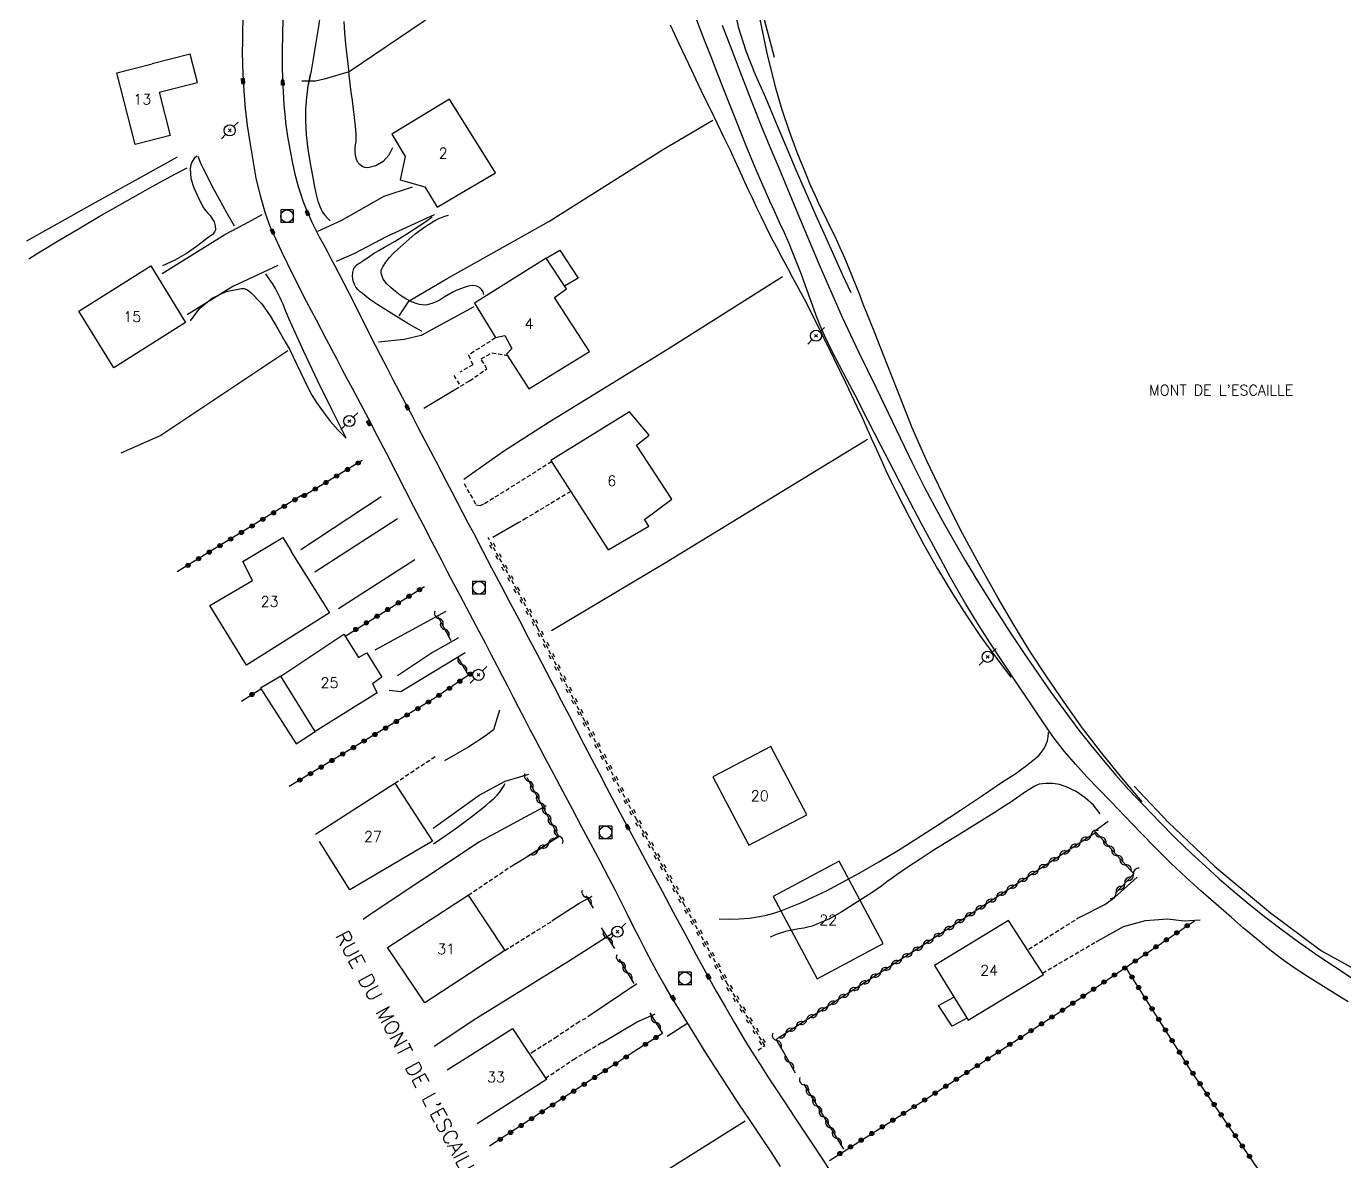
# Model space of a CAD drawing. Header units: millimetres. Extents: x 140000 to 141000, y 143000 to 144000.
# Drawn here: x 140155.9 to 140313.5, y 143657.8 to 143793.5 of the extents above; entities that cross this region are included whole.
import ezdxf
from ezdxf.enums import TextEntityAlignment as Align

# ---------------------------------------------------------------- set-up
doc = ezdxf.new("R2010")
doc.units = ezdxf.units.MM
doc.linetypes.add('DASHED', pattern=[0.75, 0.5, -0.25])
doc.layers.get('0').update_dxf_attribs({"linetype": 'CONTINUOUS'})
for name, color, linetype in [('W0008', 7, 'CONTINUOUS'), ('W0017', 7, 'CONTINUOUS'), ('W0071', 7, 'CONTINUOUS'), ('W0101', 7, 'CONTINUOUS'), ('W0104', 1, 'CONTINUOUS'), ('W0112', 1, 'DASHED'), ('W0211', 2, 'CONTINUOUS'), ('W0214', 2, 'CONTINUOUS'), ('W0220', 5, 'DASHED'), ('W0300', 7, 'CONTINUOUS'), ('W0310', 3, 'CONTINUOUS'), ('W0323', 7, 'CONTINUOUS'), ('W0330', 7, 'CONTINUOUS'), ('W0401', 7, 'CONTINUOUS'), ('W0420', 7, 'CONTINUOUS'), ('W0473', 7, 'CONTINUOUS'), ('W0983', 7, 'CONTINUOUS'), ('W0989', 7, 'CONTINUOUS'), ('W0991', 7, 'CONTINUOUS')]:
    doc.layers.add(name, color=color, linetype=linetype)
doc.styles.get("Standard").update_dxf_attribs({"font": 'romans.shx', "width": 0.85})

# ---------------------------------------------------------------- blocks, each defined once
blk = doc.blocks.new('T473')
for p, q in [((-0.166667, 0.166667), (0.166667, -0.166667)), ((-0.166667, -0.166667), (0.166667, 0.166667)), ((0.500001, 0.500001), (1.000002, 1.000002)), ((-1.000002, -1.000002), (-0.500001, -0.500001))]:
    blk.add_line(p, q)
blk.add_ellipse((0, 0), major_axis=(0.471405, 0.471405), ratio=1, start_param=5.4977871438, end_param=11.780972451)
blk = doc.blocks.new('T401')
for p, q in [((-0.3, 0.3), (0, 0.3)), ((-0.3, -0.25), (-0.3, 0.3)), ((-0.3, 0.15), (0, 0.15)), ((-0.3, 0), (0, 0)), ((0, 0.3), (0, -0.25)), ((-0.3, -0.15), (0, -0.15)), ((-0.3, -0.25), (-0.3, -0.3)), ((-0.3, -0.3), (0, -0.3)), ((0, -0.3), (0, -0.25))]:
    blk.add_line(p, q)
blk = doc.blocks.new('T420')
for p, q in [((0.75, 0.75), (-0.75, 0.75)), ((-0.75, 0.75), (-0.75, -0.75)), ((0.75, 0.75), (0.75, -0.75)), ((0.75, -0.75), (-0.75, -0.75))]:
    blk.add_line(p, q)
blk.add_ellipse((0, 0), major_axis=(-0.53, 0.53), ratio=1, start_param=3.926991, end_param=10.210176)
blk = doc.blocks.new('t323o')
at = {"color": 0, "linetype": 'Continuous'}
for radius in [0.25, 0.15]:
    blk.add_circle((0, 0), radius, dxfattribs=at)
blk = doc.blocks.new('t220o')
at = {"color": 0, "linetype": 'Continuous'}
for p, q in [((-0.25, 0.25), (0.25, 0.25)), ((-0.25, -0.25), (0.25, -0.25))]:
    blk.add_line(p, q, dxfattribs=at)
blk = doc.blocks.new('t310o')
at = {"color": 0, "linetype": 'Continuous'}
for centre, start, end in [((-0.5, 0.38), 216.8699, 323.1304), ((0.5, -0.37), 36.8699, 143.1303)]:
    blk.add_arc(centre, 0.625, start, end, dxfattribs=at)

msp = doc.modelspace()

# ---------------------------------------------------------------- linework, layer by layer
at = {"layer": 'W0008'}
for points in [[(140186.52, 143794.33), (140186.47, 143792.46), (140186.44, 143790.59), (140186.45, 143788.72), (140186.49, 143787.19), (140186.56, 143785.65), (140186.65, 143784.11), (140186.78, 143782.58), (140186.83, 143782.01), (140186.9, 143781.45), (140186.98, 143780.88), (140187.07, 143780.32), (140187.34, 143778.82), (140187.63, 143777.32), (140187.96, 143775.83), (140188.35, 143774.35), (140188.62, 143773.5), (140188.91, 143772.65), (140189.24, 143771.82), (140189.59, 143771), (140190, 143770.1), (140190.43, 143769.22), (140190.88, 143768.34), (140191.34, 143767.48), (140191.81, 143766.61), (140192.27, 143765.75), (140192.74, 143764.88), (140193.19, 143764.01), (140193.82, 143762.78), (140194.44, 143761.54), (140195.07, 143760.31), (140195.69, 143759.07), (140196.31, 143757.84), (140196.94, 143756.6), (140197.57, 143755.37), (140198.2, 143754.14), (140198.94, 143752.71), (140199.69, 143751.28), (140200.43, 143749.86), (140201.18, 143748.43), (140201.93, 143747.01), (140202.68, 143745.58), (140203.43, 143744.16), (140204.18, 143742.73), (140204.82, 143741.51), (140205.46, 143740.28), (140206.1, 143739.06), (140206.74, 143737.84), (140207.38, 143736.61), (140208.02, 143735.39), (140208.66, 143734.17), (140209.3, 143732.95), (140210.39, 143730.86), (140211.49, 143728.78), (140212.58, 143726.7), (140213.68, 143724.62), (140214.78, 143722.54), (140215.87, 143720.46), (140216.96, 143718.38), (140218.05, 143716.29), (140218.95, 143714.57), (140219.85, 143712.85), (140220.74, 143711.13), (140221.64, 143709.41), (140222.53, 143707.68), (140223.43, 143705.96), (140224.33, 143704.24), (140225.23, 143702.52), (140226.87, 143699.44), (140228.52, 143696.36), (140230.17, 143693.28), (140231.83, 143690.2), (140233.2, 143687.64), (140234.57, 143685.08), (140235.95, 143682.53), (140237.35, 143679.99), (140238.39, 143678.12), (140239.44, 143676.25), (140240.51, 143674.4), (140241.61, 143672.56), (140241.85, 143672.17), (140242.09, 143671.78), (140242.33, 143671.39), (140242.57, 143671)], [(140237, 143671), (140236.42, 143671.93), (140235.85, 143672.86), (140235.28, 143673.8), (140234.71, 143674.73), (140233.88, 143676.08), (140233.05, 143677.43), (140232.24, 143678.79), (140231.45, 143680.16), (140230.68, 143681.58), (140229.93, 143683.01), (140229.19, 143684.44), (140228.46, 143685.88), (140227.74, 143687.33), (140227.02, 143688.77), (140226.29, 143690.21), (140225.55, 143691.64), (140224.45, 143693.72), (140223.35, 143695.8), (140222.25, 143697.87), (140221.14, 143699.95), (140220.03, 143702.02), (140218.92, 143704.1), (140217.82, 143706.17), (140216.72, 143708.25), (140216.06, 143709.51), (140215.41, 143710.77), (140214.75, 143712.03), (140214.1, 143713.29), (140213.45, 143714.55), (140212.8, 143715.81), (140212.14, 143717.06), (140211.49, 143718.32), (140210.74, 143719.75), (140209.99, 143721.18), (140209.23, 143722.6), (140208.48, 143724.03), (140207.73, 143725.45), (140206.97, 143726.88), (140206.22, 143728.3), (140205.48, 143729.73), (140204.38, 143731.84), (140203.29, 143733.95), (140202.2, 143736.06), (140201.12, 143738.17), (140200.03, 143740.29), (140198.94, 143742.4), (140197.85, 143744.51), (140196.75, 143746.61), (140196.13, 143747.81), (140195.49, 143749), (140194.86, 143750.19), (140194.23, 143751.37), (140193.59, 143752.56), (140192.96, 143753.75), (140192.33, 143754.95), (140191.7, 143756.14), (140190.53, 143758.38), (140189.35, 143760.62), (140188.19, 143762.87), (140187.08, 143765.15), (140186.37, 143766.61), (140185.67, 143768.08), (140185.01, 143769.57), (140184.45, 143771.11), (140183.84, 143773.21), (140183.35, 143775.34), (140182.96, 143777.48), (140182.6, 143779.63), (140182.31, 143781.65), (140182.07, 143783.68), (140181.89, 143785.72), (140181.77, 143787.75), (140181.73, 143789.06), (140181.71, 143790.36), (140181.72, 143791.66), (140181.75, 143792.96), (140181.79, 143794.26)], [(140313.9, 143676.89), (140313.06, 143677.41), (140312.22, 143677.93), (140310.63, 143678.94), (140309.04, 143679.94), (140307.47, 143680.98), (140305.93, 143682.06), (140304.39, 143683.24), (140302.89, 143684.46), (140301.41, 143685.71), (140299.94, 143686.98), (140298.11, 143688.56), (140296.3, 143690.16), (140294.52, 143691.78), (140292.76, 143693.44), (140290.9, 143695.27), (140289.07, 143697.13), (140287.27, 143699.01), (140285.47, 143700.9), (140284.07, 143702.36), (140282.67, 143703.81), (140281.29, 143705.29), (140279.98, 143706.82), (140278.6, 143708.63), (140277.3, 143710.5), (140276.03, 143712.39), (140274.77, 143714.28), (140273.09, 143716.79), (140271.42, 143719.31), (140269.78, 143721.85), (140268.2, 143724.43), (140266.36, 143727.63), (140264.59, 143730.87), (140262.86, 143734.13), (140261.14, 143737.39), (140259.57, 143740.39), (140258.02, 143743.4), (140256.48, 143746.41), (140254.94, 143749.42), (140254.01, 143751.19), (140253.07, 143752.95), (140252.16, 143754.72), (140251.3, 143756.52), (140250.79, 143757.72), (140250.31, 143758.93), (140249.86, 143760.15), (140249.42, 143761.37), (140248.98, 143762.59), (140248.54, 143763.81), (140248.08, 143765.03), (140247.6, 143766.23), (140247.06, 143767.52), (140246.5, 143768.79), (140245.92, 143770.06), (140245.34, 143771.33), (140244.76, 143772.59), (140244.19, 143773.86), (140243.62, 143775.13), (140243.07, 143776.41), (140241.91, 143779.21), (140240.79, 143782.02), (140239.68, 143784.84), (140238.57, 143787.66), (140237.72, 143789.84), (140236.87, 143792.03), (140236.03, 143794.21)], [(140239.06, 143793.64), (140240.19, 143790.62), (140241.35, 143787.61), (140242.53, 143784.61), (140243.73, 143781.61), (140244.76, 143779.09), (140245.81, 143776.57), (140246.86, 143774.05), (140247.92, 143771.54), (140249.27, 143768.33), (140250.62, 143765.12), (140251.99, 143761.91), (140253.4, 143758.73), (140254.39, 143756.61), (140255.41, 143754.5), (140256.44, 143752.39), (140257.46, 143750.29), (140258.9, 143747.3), (140260.32, 143744.31), (140261.76, 143741.32), (140263.26, 143738.37), (140264.43, 143736.16), (140265.63, 143733.97), (140266.86, 143731.8), (140268.13, 143729.65), (140269.83, 143726.84), (140271.57, 143724.05), (140273.35, 143721.29), (140275.16, 143718.55), (140276.75, 143716.22), (140278.36, 143713.91), (140280.01, 143711.63), (140281.71, 143709.38), (140283.14, 143707.57), (140284.61, 143705.77), (140286.12, 143704.01), (140287.66, 143702.28), (140289.5, 143700.31), (140291.37, 143698.37), (140293.28, 143696.47), (140295.22, 143694.61), (140296.83, 143693.1), (140298.47, 143691.62), (140300.14, 143690.17), (140301.83, 143688.76), (140303.9, 143687.12), (140306.01, 143685.52), (140308.14, 143683.97), (140310.3, 143682.45), (140312.27, 143681.11), (140314.26, 143679.82)], [(140246.04, 143657.24), (140244.9, 143658.97), (140243.75, 143660.7), (140242.41, 143662.71), (140241.06, 143664.72), (140239.73, 143666.73), (140238.41, 143668.76), (140238.05, 143669.32), (140237.7, 143669.88), (140237.35, 143670.44), (140237, 143671)], [(140242.57, 143671), (140243.58, 143669.41), (140244.6, 143667.84), (140245.62, 143666.27), (140246.66, 143664.7), (140247.7, 143663.14), (140248.73, 143661.58), (140249.77, 143660.02), (140250.8, 143658.45), (140253.62, 143654.16)]]:
    msp.add_lwpolyline(points, dxfattribs=at)
at = {"layer": 'W0017'}
for points in [[(140190.72, 143769), (140193.51, 143770.29), (140198.65, 143773.18), (140202.04, 143774.31)], [(140172.09, 143763.94), (140179.6, 143768.6), (140181.92, 143769.86), (140184.05, 143771)], [(140204.6, 143770.96), (140198.96, 143768.38), (140195.01, 143766.31), (140192.89, 143765.38)], [(140185.91, 143764.89), (140180.55, 143762.39), (140175.07, 143759.02)], [(140209.37, 143759.95), (140203.07, 143756.55), (140201.03, 143756.07), (140197.97, 143755.76)], [(140207.57, 143750.32), (140203.36, 143747.81)], [(140198.28, 143737.25), (140188.66, 143730.94)], [(140190.34, 143728.3), (140200.22, 143734.68)], [(140214.67, 143734.16), (140211.63, 143732.38)], [(140202.32, 143729.71), (140193.16, 143723.86)], [(140206.03, 143723.56), (140197.52, 143718.93)], [(140207.53, 143720.4), (140204.4, 143718.66), (140200.25, 143715.85)], [(140208.32, 143718.63), (140200.64, 143713.95), (140199.22, 143714.11)], [(140212.43, 143711.77), (140211.73, 143709.41), (140210.72, 143708.64), (140208.78, 143707.38), (140205.85, 143705.7)], [(140204.51, 143697.68), (140210.01, 143701.62), (140213.12, 143703.26), (140215.93, 143704.1)], [(140283.63, 143697.33), (140285.2, 143698.51)], [(140213.66, 143692.98), (140217.64, 143695.41), (140219.42, 143696.72)], [(140281.84, 143687.04), (140284.81, 143688.55), (140285.97, 143689.36), (140288.69, 143691.8)], [(140218.67, 143686.58), (140221.84, 143688.62), (140223.49, 143689.54)], [(140283.78, 143684.09), (140287.05, 143685.91), (140289.68, 143686.63), (140292.31, 143686.81), (140294.3, 143686.58), (140296.2, 143686.72)], [(140228.86, 143679.07), (140222.99, 143675.1)], [(140224.65, 143672.01), (140228.8, 143674.49), (140231.06, 143675.49)]]:
    msp.add_lwpolyline(points, dxfattribs=at)
at = {"layer": 'W0071'}
for points in [[(140238.68, 143686.83), (140239.89, 143686.79), (140241.1, 143686.82), (140242.31, 143686.92), (140243.5, 143687.09), (140244.37, 143687.28), (140245.22, 143687.52), (140246.05, 143687.8), (140246.88, 143688.11), (140248.45, 143688.75), (140249.99, 143689.45), (140251.52, 143690.19), (140253.02, 143690.97), (140255.42, 143692.27), (140257.78, 143693.64), (140260.12, 143695.05), (140262.44, 143696.49), (140265, 143698.12), (140267.54, 143699.8), (140270.06, 143701.5), (140272.58, 143703.19), (140273.11, 143703.53), (140273.65, 143703.87), (140274.18, 143704.21), (140274.69, 143704.59), (140275.44, 143705.16), (140276.21, 143705.74), (140276.94, 143706.4), (140277.54, 143707.17), (140277.77, 143707.62), (140277.95, 143708.1), (140278.05, 143708.59), (140278.09, 143709.1)], [(140284.27, 143699.38), (140283.44, 143700.4), (140282.47, 143701.29), (140281.37, 143702.03), (140280.19, 143702.61), (140279.4, 143702.86), (140278.59, 143702.98), (140277.77, 143702.99), (140276.96, 143702.9), (140276.77, 143702.85), (140276.59, 143702.77), (140276.42, 143702.67), (140276.25, 143702.57), (140275.84, 143702.33), (140275.43, 143702.07), (140275.03, 143701.8), (140274.63, 143701.53), (140274.24, 143701.25), (140273.84, 143700.97), (140273.44, 143700.7), (140273.04, 143700.43), (140271.57, 143699.49), (140270.1, 143698.56), (140268.62, 143697.65), (140267.14, 143696.74), (140265.65, 143695.82), (140264.18, 143694.9), (140262.71, 143693.96), (140261.25, 143693.01), (140260.62, 143692.57), (140259.99, 143692.13), (140259.37, 143691.68), (140258.75, 143691.23), (140258.13, 143690.77), (140257.51, 143690.33), (140256.87, 143689.89), (140256.23, 143689.48), (140254.8, 143688.57), (140253.36, 143687.66), (140251.87, 143686.83), (140250.31, 143686.13), (140249.81, 143685.96), (140249.31, 143685.83), (140248.8, 143685.72), (140248.28, 143685.63), (140247.77, 143685.54), (140247.26, 143685.45), (140246.75, 143685.34), (140246.25, 143685.2), (140245.88, 143685.08), (140245.52, 143684.94), (140245.16, 143684.79), (140244.8, 143684.63)]]:
    msp.add_lwpolyline(points, dxfattribs=at)
at = {"layer": 'W0101'}
for points in [[(140171.74, 143785.6), (140176.3, 143786.76), (140175.43, 143790.16), (140170.88, 143789)], [(140173.05, 143780.44), (140168.86, 143779.38), (140166.69, 143787.93), (140170.88, 143789)], [(140171.74, 143785.6), (140173.05, 143780.44)], [(140190.44, 143696.93), (140199.92, 143703.04), (140204.41, 143696.11), (140194.52, 143690.3), (140190.92, 143696.08)], [(140209.7, 143671), (140213.98, 143673.71), (140215.78, 143671)], [(140206.17, 143668.76), (140209.7, 143671)], [(140215.78, 143671), (140218.03, 143667.62), (140209.77, 143662.31)]]:
    msp.add_lwpolyline(points, dxfattribs=at)
for points in [[(140199.57, 143780.6), (140201.14, 143777.92), (140200.54, 143775.13), (140203.49, 143774.32), (140204.98, 143771.87), (140211.94, 143775.98), (140206.43, 143784.8)], [(140162.14, 143759.46), (140170.72, 143764.88), (140174.89, 143758.09), (140166.3, 143752.68)], [(140209.44, 143760.39), (140211.93, 143756.28), (140213.05, 143756.55), (140213.9, 143754.99), (140213.26, 143754.31), (140215.93, 143750.15), (140223.18, 143754.63), (140219.01, 143761.09), (140220.42, 143762.12), (140217.99, 143765.78)], [(140218.58, 143741.59), (140225.41, 143730.92), (140230.29, 143733.75), (140229.78, 143734.53), (140233.02, 143736.97), (140228.79, 143743.43), (140230.31, 143744.61), (140227.98, 143747.42)], [(140186.52, 143732.38), (140187.52, 143730.76), (140187.52, 143730.67), (140192.11, 143723.41), (140182.18, 143717.13), (140177.79, 143724.27), (140182.89, 143727.27), (140181.75, 143729.54)], [(140193.81, 143720.86), (140195.58, 143718.05), (140196.55, 143718.61), (140198.37, 143715.69), (140197.23, 143714.91), (140197.8, 143713.85), (140190.38, 143709.23), (140186.29, 143715.82)], [(140237.94, 143703.8), (140242.24, 143695.61), (140249.16, 143699.25), (140244.86, 143707.44), (140237.94, 143703.8)], [(140245.15, 143689.51), (140250.42, 143679.66), (140258.31, 143683.88), (140253.04, 143693.73), (140245.15, 143689.51)], [(140199.02, 143683.4), (140208.7, 143689.67), (140213.08, 143683.05), (140203.48, 143676.79)], [(140268.47, 143674.72), (140277.49, 143680.18), (140273.31, 143686.61), (140264.43, 143681.24)]]:
    msp.add_lwpolyline(points, close=True, dxfattribs=at)
at = {"layer": 'W0104'}
for points in [[(140217.99, 143765.78), (140219.66, 143766.74), (140221.82, 143763.39), (140220.22, 143762.42)], [(140186.29, 143715.82), (140183.86, 143714.39), (140188.11, 143707.73), (140190.38, 143709.23)], [(140268.32, 143674.96), (140266.57, 143673.99), (140264.94, 143676.45), (140266.76, 143677.48)]]:
    msp.add_lwpolyline(points, dxfattribs=at)
at = {"layer": 'W0112'}
for points in [[(140211.93, 143756.24), (140208.71, 143754.2), (140209.23, 143753.05), (140207.67, 143752.14)], [(140206.95, 143751.77), (140207.77, 143750.49), (140208.86, 143751.12), (140210.9, 143752.54), (140210.23, 143753.75), (140211.52, 143754.48), (140213.37, 143754.14)], [(140218.66, 143741.46), (140213.55, 143738.25)], [(140208.21, 143738.84), (140209.61, 143736.32)], [(140209.61, 143736.32), (140210.12, 143736.22), (140210.63, 143736.47), (140213.55, 143738.25)], [(140220.94, 143737.9), (140215.62, 143734.69), (140214.67, 143734.16)], [(140199.92, 143703.04), (140204.91, 143706.34)], [(140208.7, 143689.67), (140213.63, 143692.98)], [(140213.08, 143683.05), (140218.67, 143686.52)], [(140281.84, 143687.04), (140275.6, 143683.09)], [(140277.37, 143680.35), (140283.78, 143684.09)], [(140222.74, 143674.93), (140221.96, 143674.53), (140219.3, 143672.73), (140216.58, 143671)], [(140222.92, 143671), (140224.65, 143672.04)], [(140216.58, 143671), (140216.02, 143670.64)], [(140217.93, 143667.77), (140221.28, 143670.02), (140222.92, 143671)]]:
    msp.add_lwpolyline(points, dxfattribs=at)
at = {"layer": 'W0211'}
for points in [[(140289.27, 143700.8), (140286.83, 143703.68), (140284.46, 143706.63), (140282.16, 143709.63), (140279.94, 143712.7), (140277.86, 143715.73), (140275.86, 143718.83), (140273.93, 143721.96), (140272.06, 143725.14), (140269.77, 143729.21), (140267.57, 143733.33), (140265.46, 143737.5), (140263.45, 143741.72), (140261.78, 143745.51), (140260.24, 143749.35), (140258.74, 143753.2), (140257.22, 143757.04), (140256.78, 143758.13), (140256.36, 143759.21), (140255.93, 143760.3), (140255.51, 143761.39), (140255.08, 143762.48), (140254.65, 143763.56), (140254.2, 143764.64), (140253.75, 143765.72), (140253.18, 143767), (140252.59, 143768.27), (140251.98, 143769.53), (140251.37, 143770.79), (140250.75, 143772.05), (140250.16, 143773.32), (140249.58, 143774.6), (140249.04, 143775.89), (140248.04, 143778.4), (140247.1, 143780.93), (140246.24, 143783.49), (140245.46, 143786.08), (140244.42, 143790.28), (140243.56, 143794.52)], [(140199.63, 143778.98), (140199.2, 143778.07), (140198.53, 143777.32), (140197.66, 143776.81), (140196.68, 143776.57), (140196.32, 143776.6), (140195.99, 143776.74), (140195.71, 143776.96), (140195.5, 143777.23), (140195.31, 143777.63), (140195.2, 143778.06), (140195.16, 143778.49), (140195.18, 143778.93), (140195.22, 143779.33), (140195.27, 143779.74), (140195.3, 143780.15), (140195.28, 143780.55), (140195.19, 143781.57), (140195.08, 143782.59), (140194.96, 143783.6), (140194.84, 143784.61), (140194.71, 143785.63), (140194.59, 143786.64), (140194.47, 143787.65), (140194.36, 143788.67), (140194.22, 143790.01), (140194.06, 143791.36), (140193.94, 143792.71), (140193.87, 143794.06)], [(140232.84, 143793.66), (140233.87, 143791.43), (140234.62, 143789.83), (140235.37, 143788.23), (140236.14, 143786.63), (140236.91, 143785.04), (140237.68, 143783.45), (140238.46, 143781.86), (140239.23, 143780.27), (140239.99, 143778.68), (140240.52, 143777.54), (140241.05, 143776.4), (140241.58, 143775.26), (140242.1, 143774.12), (140242.63, 143772.98), (140243.17, 143771.84), (140243.71, 143770.71), (140244.26, 143769.58), (140244.89, 143768.33), (140245.54, 143767.09), (140246.2, 143765.86), (140246.86, 143764.63), (140247.52, 143763.4), (140248.19, 143762.17), (140248.84, 143760.93), (140249.48, 143759.69), (140250.94, 143756.78), (140252.37, 143753.85), (140253.79, 143750.92), (140255.19, 143747.99), (140255.78, 143746.73), (140256.35, 143745.47), (140256.92, 143744.2), (140257.49, 143742.93), (140258.06, 143741.67), (140258.64, 143740.41), (140259.24, 143739.15), (140259.86, 143737.91), (140261.45, 143734.79), (140263.1, 143731.7), (140264.81, 143728.64), (140266.62, 143725.63), (140268.25, 143723.09), (140269.96, 143720.58), (140271.73, 143718.13), (140273.58, 143715.72)], [(140176.23, 143777.98), (140175.92, 143777.68), (140175.68, 143777.32), (140175.51, 143776.92), (140175.43, 143776.5), (140175.5, 143775.32), (140175.86, 143774.2), (140176.35, 143773.16), (140176.82, 143772.16), (140177.02, 143771.8), (140177.28, 143771.47), (140177.55, 143771.17), (140177.82, 143770.86), (140178.08, 143770.5), (140178.3, 143770.11), (140178.43, 143769.66), (140178.45, 143769.2), (140178.33, 143768.87), (140178.1, 143768.61), (140177.83, 143768.41), (140177.6, 143768.23), (140176.33, 143767.24), (140174.99, 143766.35), (140173.6, 143765.55), (140172.15, 143764.85)], [(140156.13, 143765.69), (140157.34, 143766.44), (140159.65, 143767.85), (140162.1, 143769.3), (140164.56, 143770.74), (140167.03, 143772.15), (140169.5, 143773.55), (140170.89, 143774.33), (140172.29, 143775.09), (140173.69, 143775.84), (140175.1, 143776.59)], [(140210.57, 143761.45), (140210.46, 143761.77), (140210.27, 143762.05), (140210.02, 143762.28), (140209.72, 143762.43), (140209.2, 143762.51), (140208.69, 143762.43), (140208.22, 143762.27), (140207.78, 143762.11), (140207.26, 143761.91), (140206.77, 143761.66), (140206.29, 143761.39), (140205.82, 143761.1), (140205.34, 143760.82), (140204.85, 143760.57), (140204.33, 143760.36), (140203.78, 143760.21), (140203.48, 143760.18), (140203.18, 143760.19), (140202.88, 143760.24), (140202.6, 143760.31), (140201.89, 143760.57), (140201.22, 143760.91), (140200.59, 143761.32), (140199.99, 143761.78), (140199.48, 143762.22), (140198.97, 143762.7), (140198.53, 143763.28), (140198.27, 143763.97), (140198.26, 143764.08), (140198.27, 143764.19), (140198.29, 143764.29), (140198.32, 143764.39), (140198.36, 143764.49), (140198.4, 143764.58), (140198.45, 143764.67), (140198.49, 143764.76), (140198.85, 143765.32), (140199.27, 143765.84), (140199.73, 143766.32), (140200.2, 143766.78), (140201.25, 143767.75), (140202.34, 143768.67), (140203.49, 143769.52), (140204.7, 143770.28), (140205.09, 143770.48), (140205.49, 143770.65), (140205.9, 143770.79), (140206.32, 143770.9)], [(140175.48, 143758.31), (140176.6, 143759.81), (140178.05, 143761), (140179.75, 143761.8), (140181.59, 143762.17), (140181.9, 143762.14), (140182.2, 143762.02), (140182.45, 143761.86), (140182.69, 143761.68), (140183.97, 143760.38), (140185.02, 143758.89), (140185.92, 143757.33), (140186.81, 143755.8), (140187.31, 143754.91), (140187.77, 143754), (140188.21, 143753.08), (140188.63, 143752.15), (140189.06, 143751.23), (140189.51, 143750.31), (140189.99, 143749.41), (140190.53, 143748.54), (140191.33, 143747.4), (140192.19, 143746.3), (140193.1, 143745.25), (140194.08, 143744.26)], [(140204.53, 143695.8), (140206.04, 143696.81), (140207.52, 143697.85), (140208.97, 143698.93), (140210.39, 143700.05), (140210.84, 143700.41), (140211.29, 143700.79), (140211.72, 143701.18), (140212.13, 143701.6), (140212.41, 143701.93), (140212.66, 143702.28), (140212.9, 143702.64), (140213.12, 143703.01)]]:
    msp.add_lwpolyline(points, dxfattribs=at)
at = {"layer": 'W0214'}
for points in [[(140191.09, 143795.62), (140190.74, 143793.24), (140190.48, 143791.54), (140190.2, 143789.84), (140189.89, 143788.15), (140189.56, 143786.46)], [(140189.78, 143787.75), (140189.52, 143786.37), (140189.34, 143784.99), (140189.24, 143783.6), (140189.22, 143782.2), (140189.31, 143780.5), (140189.52, 143778.8), (140189.79, 143777.11), (140190.11, 143775.44), (140190.28, 143774.49), (140190.45, 143773.54), (140190.69, 143772.59), (140191.06, 143771.68), (140191.28, 143771.28), (140191.55, 143770.91), (140191.85, 143770.56), (140192.19, 143770.25)], [(140180.74, 143769.62), (140179.82, 143771.19), (140178.94, 143772.78), (140178.08, 143774.38), (140177.26, 143776), (140177.02, 143776.47), (140176.8, 143776.95), (140176.59, 143777.43), (140176.39, 143777.92)], [(140203.17, 143757.03), (140202.32, 143757.51), (140201.48, 143757.99), (140200.64, 143758.49), (140199.81, 143759), (140198.85, 143759.6), (140197.87, 143760.19), (140196.92, 143760.83), (140196.03, 143761.54), (140195.76, 143761.77), (140195.49, 143762.02), (140195.25, 143762.3), (140195.08, 143762.63), (140194.93, 143763.09), (140194.86, 143763.57), (140194.88, 143764.06), (140195.02, 143764.53), (140195.11, 143764.7), (140195.23, 143764.85), (140195.37, 143764.98), (140195.52, 143765.1), (140195.68, 143765.2), (140195.83, 143765.29), (140195.99, 143765.39), (140196.14, 143765.49), (140196.75, 143765.91), (140197.38, 143766.32), (140198.01, 143766.7), (140198.66, 143767.08), (140199.3, 143767.45), (140199.95, 143767.82), (140200.59, 143768.2), (140201.22, 143768.59), (140202.02, 143769.11), (140202.81, 143769.64), (140203.6, 143770.18), (140204.37, 143770.73)], [(140194.08, 143744.26), (140192.36, 143747.7), (140190.67, 143751.16), (140189.03, 143754.64), (140187.42, 143758.13), (140187.23, 143758.56), (140187.06, 143758.98), (140186.89, 143759.41), (140186.72, 143759.84), (140186.54, 143760.27), (140186.36, 143760.69), (140186.17, 143761.11), (140185.97, 143761.53), (140185.64, 143762.14), (140185.28, 143762.74), (140184.9, 143763.32), (140184.5, 143763.89)]]:
    msp.add_lwpolyline(points, dxfattribs=at)
at = {"layer": 'W0220'}
msp.add_lwpolyline([(140243.34, 143671.12), (140244.14, 143671.69), (140239.69, 143679.01), (140234.55, 143688.47), (140228.83, 143698.66), (140222.63, 143710.43), (140217.01, 143721.55), (140211.08, 143732.38)], dxfattribs=at)
at = {"layer": 'W0300'}
msp.add_lwpolyline([(140240.3, 143796.64), (140240.98, 143793.43), (140241.89, 143790.55), (140243.01, 143787.74), (140244.22, 143784.97), (140245.4, 143782.2), (140246.62, 143779.27), (140247.87, 143776.35), (140249.14, 143773.44), (140250.41, 143770.53), (140251.4, 143768.31), (140252.4, 143766.09), (140253.41, 143763.88), (140254.42, 143761.68)], dxfattribs=at)
at = {"layer": 'W0310'}
for points in [[(140205.05, 143722.95), (140206.6, 143720.1)], [(140207.46, 143718.06), (140208.74, 143715.89)], [(140215.69, 143703.72), (140219.52, 143696.63), (140215.77, 143694.26)], [(140246.34, 143671), (140245.52, 143672.44), (140262.98, 143683.62), (140283.74, 143697.19), (140288.27, 143692.19), (140286.07, 143689.91)], [(140222.74, 143689.56), (140223.64, 143688.11)], [(140224.6, 143685.76), (140226.18, 143683.26)], [(140226.73, 143682.02), (140228.49, 143679.1)], [(140230.39, 143675.61), (140231.9, 143673.14)], [(140247.83, 143668.39), (140246.34, 143671)], [(140248.81, 143667.07), (140253.55, 143659.31)]]:
    msp.add_lwpolyline(points, dxfattribs=at)
at = {"layer": 'W0323'}
for points in [[(140196, 143741.58), (140188.79, 143737.22), (140188.77, 143737.4), (140177.13, 143730.28), (140173.9, 143728.28)], [(140193.96, 143720.61), (140203.47, 143726.54)], [(140209.09, 143716.18), (140204.61, 143713.14), (140187.26, 143702.63)], [(140181.57, 143712.82), (140183.9, 143714.33)], [(140272.21, 143671), (140279.75, 143675.91), (140295.54, 143686.59)], [(140293.66, 143671), (140287.42, 143680.9)], [(140231.9, 143673.14), (140228.63, 143671)], [(140228.63, 143671), (140211.25, 143659.66)], [(140251.87, 143657.96), (140262.86, 143664.92), (140272.21, 143671)], [(140300.32, 143651.08), (140304.85, 143654.41), (140295.03, 143668.82), (140293.66, 143671)]]:
    msp.add_lwpolyline(points, dxfattribs=at)
at = {"layer": 'W0330'}
for points in [[(140256.12, 143832.08), (140253.43, 143829.74), (140246.15, 143823.35), (140241.79, 143818.68), (140240.83, 143815.27), (140241.25, 143807.26), (140243.38, 143796.88), (140245.26, 143789.79)], [(140225.43, 143810.06), (140215.33, 143803.05), (140206.25, 143796), (140194.45, 143788.05), (140191.45, 143787.19), (140190.44, 143786.92), (140188.8, 143786.95)], [(140200.45, 143758.87), (140201.61, 143760.7), (140206.16, 143763.34), (140218.34, 143770.17), (140232.04, 143778.8), (140237.93, 143782.26)], [(140173.89, 143777.86), (140163.41, 143772.05), (140155.85, 143767.83)], [(140208.15, 143739.38), (140212.89, 143742.73), (140218.25, 143746.14), (140232.52, 143754.9), (140246.27, 143763.57)], [(140187.12, 143754.7), (140171.94, 143744.6), (140167.13, 143742.46)], [(140218.63, 143721.29), (140232.16, 143729.34), (140256.42, 143744.13)], [(140288.31, 143702.67), (140292.38, 143698.37), (140297.98, 143693.07), (140304.63, 143687.56), (140310.71, 143683.01), (140316.59, 143679.79), (140320.2, 143679.97)], [(140217.99, 143700.33), (140210.04, 143696.01), (140197.08, 143687.43), (140196.14, 143686.74)], [(140225.99, 143685.12), (140220.69, 143681.73), (140209.58, 143674.87), (140204.62, 143671.55)], [(140232.48, 143672.82), (140234.93, 143674.38)], [(140241.81, 143662.66), (140228.31, 143654.17), (140218.01, 143647.55)]]:
    msp.add_lwpolyline(points, dxfattribs=at)

# ---------------------------------------------------------------- block references
at = {"layer": 'W0220'}
for p, rotation in [((140211.61, 143731.4), 118.7422887919161), ((140212.33, 143730.09), 118.7422887919161), ((140213.05, 143728.77), 118.7422887919161), ((140213.78, 143727.46), 118.7422887919161), ((140214.5, 143726.14), 118.7422887919161), ((140215.22, 143724.83), 118.7422887919161), ((140215.94, 143723.51), 118.7422887919161), ((140216.66, 143722.2), 118.7422887919161), ((140217.36, 143720.87), 116.7995230298393), ((140218.04, 143719.53), 116.7995230298393), ((140218.71, 143718.19), 116.7995230298393), ((140219.39, 143716.85), 116.7995230298393), ((140220.06, 143715.51), 116.7995230298393), ((140220.74, 143714.17), 116.7995230298393), ((140221.42, 143712.83), 116.7995230298393), ((140222.09, 143711.5), 116.7995230298393), ((140222.77, 143710.16), 117.7840083314344), ((140223.47, 143708.83), 117.7840083314344), ((140224.17, 143707.51), 117.7840083314344), ((140224.87, 143706.18), 117.7840083314344), ((140225.57, 143704.85), 117.7840083314344), ((140226.27, 143703.52), 117.7840083314344), ((140226.97, 143702.2), 117.7840083314344), ((140227.67, 143700.87), 117.7840083314344), ((140228.37, 143699.54), 117.7840083314344), ((140229.08, 143698.22), 119.3155571414723), ((140229.81, 143696.91), 119.3155571414723), ((140230.55, 143695.61), 119.3155571414723), ((140231.28, 143694.3), 119.3155571414723), ((140232.02, 143692.99), 119.3155571414723), ((140232.75, 143691.68), 119.3155571414723), ((140233.49, 143690.37), 119.3155571414723), ((140234.22, 143689.07), 119.3155571414723), ((140234.94, 143687.75), 118.4723793861925), ((140235.66, 143686.43), 118.4723793861925), ((140236.37, 143685.12), 118.4723793861925), ((140237.09, 143683.8), 118.4723793861925), ((140237.8, 143682.48), 118.4723793861925), ((140238.52, 143681.16), 118.4723793861925), ((140239.23, 143679.84), 118.4723793861925), ((140239.97, 143678.54), 121.3455775039126), ((140240.75, 143677.26), 121.3455775039126), ((140241.53, 143675.97), 121.3455775039126), ((140242.32, 143674.69), 121.3455775039126), ((140243.1, 143673.41), 121.3455775039126), ((140243.88, 143672.13), 121.3455775039126)]:
    msp.add_blockref('t220o', p, dxfattribs=dict(at, rotation=rotation))
at = {"layer": 'W0310'}
for p, rotation in [((140205.17, 143722.73), 298.4978529478632), ((140205.88, 143721.42), 298.4978529478632), ((140207.98, 143717.18), 300.4690000804345), ((140215.93, 143703.29), 298.3451165176558), ((140216.64, 143701.97), 298.3451165176558), ((140217.35, 143700.65), 298.3451165176558), ((140218.06, 143699.33), 298.3451165176558), ((140218.77, 143698.01), 298.3451165176558), ((140218.3, 143695.86), 212.4048697406152), ((140219.49, 143696.69), 298.3451165176558), ((140281.9, 143695.99), 33.19033506521167), ((140283.16, 143696.81), 33.19033506521167), ((140284.28, 143696.6), 312.183460406066), ((140217.03, 143695.06), 212.4048697406152), ((140279.39, 143694.35), 33.19033506521167), ((140280.65, 143695.17), 33.19033506521167), ((140285.29, 143695.49), 312.183460406066), ((140286.29, 143694.38), 312.183460406066), ((140276.88, 143692.71), 33.19033506521167), ((140278.13, 143693.53), 33.19033506521167), ((140287.3, 143693.26), 312.183460406066), ((140274.37, 143691.06), 33.19033506521167), ((140275.62, 143691.89), 33.19033506521167), ((140287.19, 143691.07), 226.1238033892261), ((140288.23, 143692.15), 226.1238033892261), ((140222.85, 143689.39), 301.812649113271), ((140273.11, 143690.24), 33.19033506521167), ((140286.15, 143689.99), 226.1238033892261), ((140270.6, 143688.6), 33.19033506521167), ((140271.86, 143689.42), 33.19033506521167), ((140268.09, 143686.96), 33.19033506521167), ((140269.35, 143687.78), 33.19033506521167), ((140225.38, 143684.53), 302.3032396966662), ((140265.58, 143685.32), 33.19033506521167), ((140266.84, 143686.14), 33.19033506521167), ((140263.07, 143683.67), 33.19033506521167), ((140264.33, 143684.5), 33.19033506521167), ((140226.95, 143681.67), 301.015597476601), ((140260.54, 143682.06), 32.60918672053005), ((140261.81, 143682.87), 32.60918672053005), ((140227.72, 143680.38), 301.015597476601), ((140258.02, 143680.44), 32.60918672053005), ((140259.28, 143681.25), 32.60918672053005), ((140255.49, 143678.82), 32.60918672053005), ((140256.75, 143679.63), 32.60918672053005), ((140252.96, 143677.21), 32.60918672053005), ((140254.23, 143678.02), 32.60918672053005), ((140250.44, 143675.59), 32.60918672053005), ((140251.7, 143676.4), 32.60918672053005), ((140231.12, 143674.42), 301.5945476072368), ((140247.91, 143673.97), 32.60918672053005), ((140249.17, 143674.78), 32.60918672053005), ((140245.6, 143672.3), 119.6945670195788), ((140246.65, 143673.16), 32.60918672053005), ((140247.08, 143669.7), 119.6945670193597), ((140248.85, 143666.99), 301.4468934789206), ((140249.64, 143665.71), 301.4468934789206), ((140250.42, 143664.43), 301.4468934789206), ((140251.2, 143663.15), 301.4468934789206), ((140251.98, 143661.87), 301.4468934789206), ((140252.77, 143660.59), 301.4468934789206)]:
    msp.add_blockref('t310o', p, dxfattribs=dict(at, rotation=rotation))
at = {"layer": 'W0323'}
for p, rotation in [((140194.25, 143740.52), 211.123568846371), ((140195.53, 143741.3), 211.123568846371), ((140191.68, 143738.97), 211.123568846371), ((140192.96, 143739.75), 211.123568846371), ((140189.11, 143737.42), 211.123568846371), ((140190.4, 143738.2), 211.123568846371), ((140186.69, 143736.13), 211.4333481320378), ((140187.97, 143736.91), 211.4333481320378), ((140184.13, 143734.56), 211.4333481320378), ((140185.41, 143735.34), 211.4333481320378), ((140181.57, 143733), 211.4333481320378), ((140182.85, 143733.78), 211.4333481320378), ((140179.01, 143731.43), 211.4333481320378), ((140180.29, 143732.21), 211.4333481320378), ((140176.45, 143729.86), 211.9230182022852), ((140177.73, 143730.65), 211.4333481320378), ((140175.18, 143729.07), 211.9230182022852), ((140202.87, 143726.17), 31.9443781754938), ((140200.33, 143724.58), 31.9443781754938), ((140201.6, 143725.38), 31.9443781754938), ((140199.05, 143723.79), 31.9443781754938), ((140196.51, 143722.2), 31.9443781754938), ((140197.78, 143722.99), 31.9443781754938), ((140195.24, 143721.41), 31.9443781754938), ((140207.69, 143715.22), 214.156568326672), ((140208.93, 143716.07), 214.156568326672), ((140182.83, 143713.64), 33.00278021522162), ((140205.2, 143713.54), 214.156568326672), ((140206.45, 143714.38), 214.156568326672), ((140203.94, 143712.73), 211.1999471717819), ((140200.09, 143710.4), 211.1999471717819), ((140201.38, 143711.18), 211.1999471717819), ((140202.66, 143711.95), 211.1999471717819), ((140197.53, 143708.85), 211.1999471717819), ((140198.81, 143709.62), 211.1999471717819), ((140194.96, 143707.29), 211.1999471717819), ((140196.24, 143708.07), 211.1999471717819), ((140192.39, 143705.74), 211.1999471717819), ((140193.68, 143706.52), 211.1999471717819), ((140189.83, 143704.18), 211.1999471717819), ((140191.11, 143704.96), 211.1999471717819), ((140188.55, 143703.41), 211.1999471717819), ((140294.66, 143686), 34.07595078759029), ((140292.17, 143684.31), 34.07595078759029), ((140293.42, 143685.16), 34.07595078759029), ((140289.69, 143682.63), 34.07595078759029), ((140290.93, 143683.47), 34.07595078759029), ((140287.2, 143680.95), 34.07595078759029), ((140288.45, 143681.79), 34.07595078759029), ((140284.72, 143679.27), 34.07595078759029), ((140285.96, 143680.11), 34.07595078759029), ((140288.06, 143679.88), 122.2206391259145), ((140282.23, 143677.59), 34.07595078759029), ((140283.48, 143678.43), 34.07595078759029), ((140288.86, 143678.61), 122.2206391259145), ((140289.66, 143677.35), 122.2206391259145), ((140279.75, 143675.91), 33.0646373663447), ((140280.99, 143676.75), 34.07595078759029), ((140290.46, 143676.08), 122.2206391259145), ((140277.24, 143674.27), 33.0646373663447), ((140278.49, 143675.09), 33.0646373663447), ((140291.26, 143674.81), 122.2206391259145), ((140231.14, 143672.64), 213.1335735757612), ((140274.72, 143672.64), 33.0646373663447), ((140275.98, 143673.46), 33.0646373663447), ((140292.06, 143673.54), 122.2206391259145), ((140229.88, 143671.82), 213.1335735757612), ((140273.46, 143671.82), 33.0646373663447), ((140292.86, 143672.27), 122.2206391259145), ((140226.32, 143669.5), 213.1335735756374), ((140227.58, 143670.32), 213.1335735756374), ((140270.82, 143670.09), 33.06463736634203), ((140272.07, 143670.91), 33.06463736634203), ((140293.74, 143670.88), 122.2206391260594), ((140294.54, 143669.62), 122.2206391260594), ((140223.81, 143667.86), 213.1335735756374), ((140225.07, 143668.68), 213.1335735756374), ((140268.3, 143668.46), 33.06463736634203), ((140269.56, 143669.28), 33.06463736634203), ((140295.35, 143668.36), 124.2503617184019), ((140222.56, 143667.04), 213.1335735756374), ((140265.79, 143666.82), 33.06463736634203), ((140267.05, 143667.64), 33.06463736634203), ((140296.2, 143667.12), 124.2503617184019), ((140220.04, 143665.4), 213.1335735756374), ((140221.3, 143666.22), 213.1335735756374), ((140263.27, 143665.18), 33.06463736634203), ((140264.53, 143666), 33.06463736634203), ((140297.04, 143665.88), 124.2503617184019), ((140217.53, 143663.76), 213.1335735756374), ((140218.79, 143664.58), 213.1335735756374), ((140260.74, 143663.58), 32.30503580657897), ((140262.01, 143664.38), 32.30503580657897), ((140297.88, 143664.64), 124.2503617184019), ((140298.73, 143663.4), 124.2503617184019), ((140215.02, 143662.12), 213.1335735756374), ((140216.28, 143662.94), 213.1335735756374), ((140258.21, 143661.97), 32.30503580657897), ((140259.47, 143662.77), 32.30503580657897), ((140299.57, 143662.16), 124.2503617184019), ((140212.51, 143660.48), 213.1335735756374), ((140213.76, 143661.3), 213.1335735756374), ((140255.67, 143660.37), 32.30503580657897), ((140256.94, 143661.17), 32.30503580657897), ((140300.42, 143660.92), 124.2503617184019), ((140253.13, 143658.77), 32.30503580657897), ((140254.4, 143659.57), 32.30503580657897), ((140301.26, 143659.68), 124.2503617184019), ((140302.11, 143658.44), 124.2503617184019)]:
    msp.add_blockref('t323o', p, dxfattribs=dict(at, rotation=rotation))
at = {"layer": 'W0401'}
for p, rotation in [((140181.91, 143786.95), 3.183076701366713), ((140186.36, 143786.74), 182.2299288116478), ((140189.32, 143771.1), 203.3938436908225), ((140185.43, 143769.03), 23.60050654577246), ((140201.28, 143747.88), 207.7938788749014), ((140196.94, 143746.14), 27.59343513456193), ((140227.61, 143697.71), 208.1585016935534), ((140237.28, 143679.85), 209.1207933853381), ((140233.3, 143677.43), 31.41763073009538)]:
    msp.add_blockref('T401', p, dxfattribs=dict(at, rotation=rotation))
at = {"layer": 'W0420'}
for p in [(140187.02, 143770.8), (140209.95, 143726.39), (140225.1, 143697.15), (140234.6, 143679.69)]:
    msp.add_blockref('T420', p, dxfattribs=at)
at = {"layer": 'W0473'}
for p in [(140180.17, 143781.05), (140250.28, 143756.51), (140194.47, 143746.31), (140270.8, 143718.14), (140209.91, 143715.98), (140226.53, 143685.29)]:
    msp.add_blockref('T473', p, dxfattribs=at)

# ---------------------------------------------------------------- texts
at = {"layer": 'W0983'}
msp.add_text("MONT DE L'ESCAILLE   ", height=1.25, dxfattribs=at).set_placement((140300, 143750), align=Align.MIDDLE_CENTER)
at = {"layer": 'W0989'}
msp.add_text("RUE DU MONT DE L'ESCAILLE   ", height=1.75, rotation=298.1266, dxfattribs=at).set_placement((140192.71, 143684.8))
at = {"layer": 'W0991'}
for s, p in [('13', (140169.72, 143784.77)), ('2', (140205.69, 143778.33)), ('15', (140168.52, 143758.78)), ('4', (140215.97, 143757.96)), ('6', (140225.85, 143739.17)), ('23', (140184.94, 143724.75)), ('25', (140192.1, 143715.04)), ('20', (140243.55, 143701.53)), ('27', (140197.3, 143696.67)), ('22', (140251.73, 143686.69)), ('31', (140206.05, 143683.23)), ('24', (140270.98, 143680.67)), ('33', (140212.02, 143667.92))]:
    msp.add_text(s, height=1.25, dxfattribs=at).set_placement(p, align=Align.MIDDLE_CENTER)

doc.saveas('drawing.dxf')
